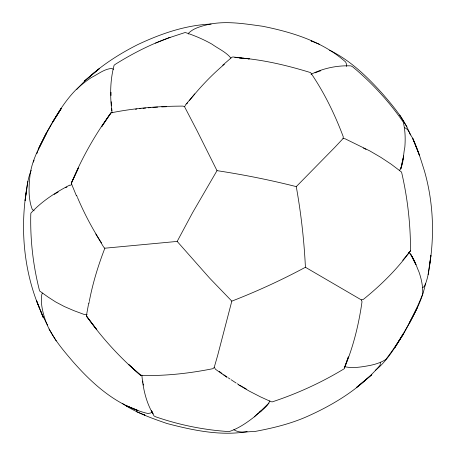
<?xml version="1.0" encoding="UTF-8"?>
<svg xmlns="http://www.w3.org/2000/svg" width="456" height="456" viewBox="0 0 456 456"><rect width="100%" height="100%" fill="white"/><g stroke="black" fill="none" stroke-linecap="round" stroke-linejoin="round"><path stroke-width="0.68" d="M111.03 92.226L111.03 95.543M346.497 66.513L346.691 64.786L345.699 62.062C322.78 41.547 292.159 32.199 262.576 26.248C244.644 23.82 226.119 20.566 208.17 24.487C201.444 26.243 193.851 27.993 188.784 32.957L188.413 34.063M380.469 362.241L380.116 365.153C360.804 388.193 334.191 404.466 306.899 416.613C290.164 423.994 272.317 428.241 254.391 431.564C247.716 431.399 239.736 433.656 233.837 429.729M26.551 189.685C19.078 235.381 25.331 284.151 47.515 325.031M429.449 266.315C434.665 234.646 433.303 201.808 424.433 170.932C420.916 159.879 417.662 148.679 412.646 138.179C410.024 134.714 409.021 129.202 404.5 127.629M27.867 181.408L25.108 200.537C26.494 190.38 27.206 179.818 31.219 170.299M428.133 274.592L430.892 255.468C429.449 265.802 428.822 276.615 424.525 286.231L422.672 287.696M425.465 283.421C422.113 302.026 411.808 318.522 402.967 334.943C394.788 347.489 387.207 360.958 375.282 370.42M88.914 303.502L89.137 302.106M238.226 384.653L249.381 391.162L260.353 396.805L271.092 401.707L272.249 401.873C297.369 393.579 321.537 382.521 344.149 368.784L348.378 356.888L344.405 367.963C353.354 346.828 358.798 324.398 362.018 301.718L361.34 299.894L305.417 267.273C304.118 240.226 301.034 213.271 296.263 186.624L334.807 147.374L343.026 138.595L343.294 136.846C334.903 114.479 324.398 92.859 310.924 73.091L310.513 72.578C287.234 65.419 263.391 59.725 239.058 57.849M88.641 303.479L86.361 315.957L96.775 329.665L86.361 315.957C101.95 337.953 120.213 358.017 140.796 375.448C164.986 376.097 189.143 373.447 212.838 368.693L214.143 367.639L217.603 355.669L231.819 301.142C257.002 291.338 281.608 280.058 305.417 267.273M89.279 301.422C92.739 283.227 98.2 265.472 104.857 248.206L177.179 241.423L209.572 278.057L231.819 301.142M141.839 375.014C143.093 388.461 146.005 402.192 153.028 413.911L151.381 410.554L153.946 415.878L155.644 416.801C179.339 424.975 204.06 430.019 229.077 431.598C238.345 428.537 246.639 422.877 254.283 416.875C259.367 411.574 266.931 407.698 269.866 400.818M33.259 162.125L34.086 160.159M36.856 153.615L37.683 151.648M38.236 150.337L39.068 148.377M39.649 147.088L45.48 135.118M177.179 241.423L192.535 212.758L217.005 170.647L197.003 130.627L184.509 106.647L183.021 106.105C158.865 106.168 134.68 108.066 110.979 112.86L101.597 126.768L110.979 112.86C94.985 134.674 81.658 158.386 71.307 183.369L76.414 195.784M45.788 134.486L49.396 128.068M49.727 127.486L51.368 124.568M52.024 123.399L53.01 121.649M53.768 120.469L54.532 119.29M55.666 117.517L57.188 115.157M57.946 113.977L59.468 111.617M60.226 110.437L60.984 109.258M76.842 89.365C93.6 70.486 115.117 56.065 137.558 44.699C160.569 33.812 185.524 25.103 211.117 24.06M184.509 106.647L185.375 105.575M186.669 103.962L187.53 102.891M189.257 100.742C199.802 87.546 211.441 75.154 224.38 64.279M399.319 170.755C403.987 164.131 403.047 154.897 404.842 147.202C405.481 138.823 405.298 130.273 403.235 122.088C389.014 101.409 371.914 82.798 352.608 66.764L350.886 65.875C337.172 65.293 323.332 68.212 311.049 74.294M402.739 260.273L410.503 250.857C410.594 224.352 407.561 197.887 401.554 172.072L391.225 164.228L380.914 157.4L369.765 150.89L345.049 138.761L343.026 138.595M410.503 250.857L409.881 251.609C396.726 269.695 380.652 285.422 363.295 299.45L361.34 299.894M185.381 105.022L194.786 93.896M42.642 293.123L41.895 294.006C40.185 303.61 43.052 313.711 46.29 322.785C52.263 337.417 62.643 349.604 72.817 361.488C93.024 384.55 117.346 406.256 147.938 413.524L150.765 412.982L152.139 411.933M254.283 416.875L261.619 410.508L269.08 403.036M267.125 404.928L259.31 412.503L261.619 410.508M222.705 65.225L231.967 57.177L233.084 56.971L249.158 58.858L248.269 58.721M54.173 194.433L58.191 191.993M69.677 185.113C55.45 192.483 41.775 201.284 30.871 213.151L30.769 214.879C30.216 240.038 33.106 265.204 39.256 289.606L39.718 291.048L48.045 297.027L55.717 301.98L64.33 306.523L73.826 310.627L84.371 314.537L87.181 314.703M65.778 187.644L66.975 187.017M69.967 185.455L71.763 184.52M169.113 37.757L185.204 32.484C194.478 35.5 203.467 39.358 211.96 44.152C218.225 48.684 225.999 51.961 230.878 58.032M155.485 43.138L170.031 37.392C150.919 44.158 132.787 53.398 115.602 64.119L114.125 65.197C109.936 80.689 109.947 97.065 112.073 112.866M315.01 72.852L318.214 71.609M318.852 71.358L320.796 70.777M247.163 431.638C220.408 436.17 192.905 430.287 167.004 423.521C151.591 418.186 135.899 412.703 122.356 403.412M135.455 109.24L136.857 109.035M139.661 108.619L140.984 108.499M142.967 108.311L145.612 108.061M148.251 107.816L150.896 107.57M152.88 107.382L157.605 107.109M161.686 106.926L166.451 106.721M344.331 366.407L345.676 366.442M234.806 57.45L237.639 57.718M235.404 57.513L237.468 57.718M238.847 57.849L241.594 58.117M242.968 58.254L249.158 58.858M217.005 170.647C243.658 174.711 270.123 180 296.263 186.624M344.24 366.59C352.687 368.619 361.836 366.949 370.3 365.381C375.71 364.202 381.205 362.526 385.844 359.453C401.143 339.452 413.598 317.342 422.74 293.875C422.986 286.442 421.447 279.061 419.024 272.061C416.026 265.341 414.002 257.389 408.576 252.259M144.341 414.909L144.968 415.125L136.675 411.751M311.665 41.097L311.032 40.875L319.325 44.249M113.607 69.312L111.646 68.457C104.207 68.97 97.966 74.317 91.422 77.486C85.945 81.111 80.837 85.215 76.021 89.684C63.333 102.589 54.481 118.674 45.589 134.281C38.994 148.103 31.065 161.909 29.794 177.498C28.711 188.037 28.386 199.546 32.296 209.475L34.143 210.814M363.466 148.08L366.003 149.363M329.58 50.228C350.664 60.523 367.701 77.178 383.177 94.506C393.75 106.858 404.603 119.586 410.4 134.993M237.297 383.775L238.42 384.431M239.548 385.086L242.358 386.728M242.917 387.053L246.291 389.025M227.134 377.101L223.742 374.729M228.262 377.847L229.955 378.964M231.089 379.711L236.168 383.074M215.38 369.206L226.968 377.329M214.143 367.639L215.272 368.471M219.228 371.389L222.049 373.475M104.857 248.206L103.677 247.123L95.811 233.991M101.534 242.94C92.215 228.507 84.183 213.248 77.463 197.437M399.769 115.049L406.957 126.979M49.043 329.021L56.23 340.951M39.78 308.826L36.457 300.47L43.354 317.821L40.544 310.753M76.671 195.476L77.178 196.798M143.104 383.695L143.401 385.092M142.739 381.045L142.922 382.373M111.492 105.843L111.201 101.716M111.748 108.602L111.937 110.671M403.617 156.049L400.824 168.897L403.617 156.049M71.558 182.548L71.307 183.369L78.415 167.962L71.558 182.548M41.57 142.717L38.942 147.926L46.825 132.553L41.57 142.717M417.058 308.074L409.18 323.435L417.058 308.074M58.379 112.837L52.44 122.578L61.241 108.306L58.379 112.837M403.566 333.41L394.759 347.694L403.566 333.41M93.793 73.182L84.212 81.276L99.271 68.725L93.793 73.182M371.788 374.724L356.723 387.275L371.788 374.724M140.796 375.448L128.575 364.424L140.796 375.448M137.872 410.48L126.42 405.772L137.872 410.48M411.962 256.591L410.463 253.798L415.957 264.731L411.962 256.591M417.371 149.95L412.646 138.179L419.543 155.536L417.371 149.95"/></g></svg>
